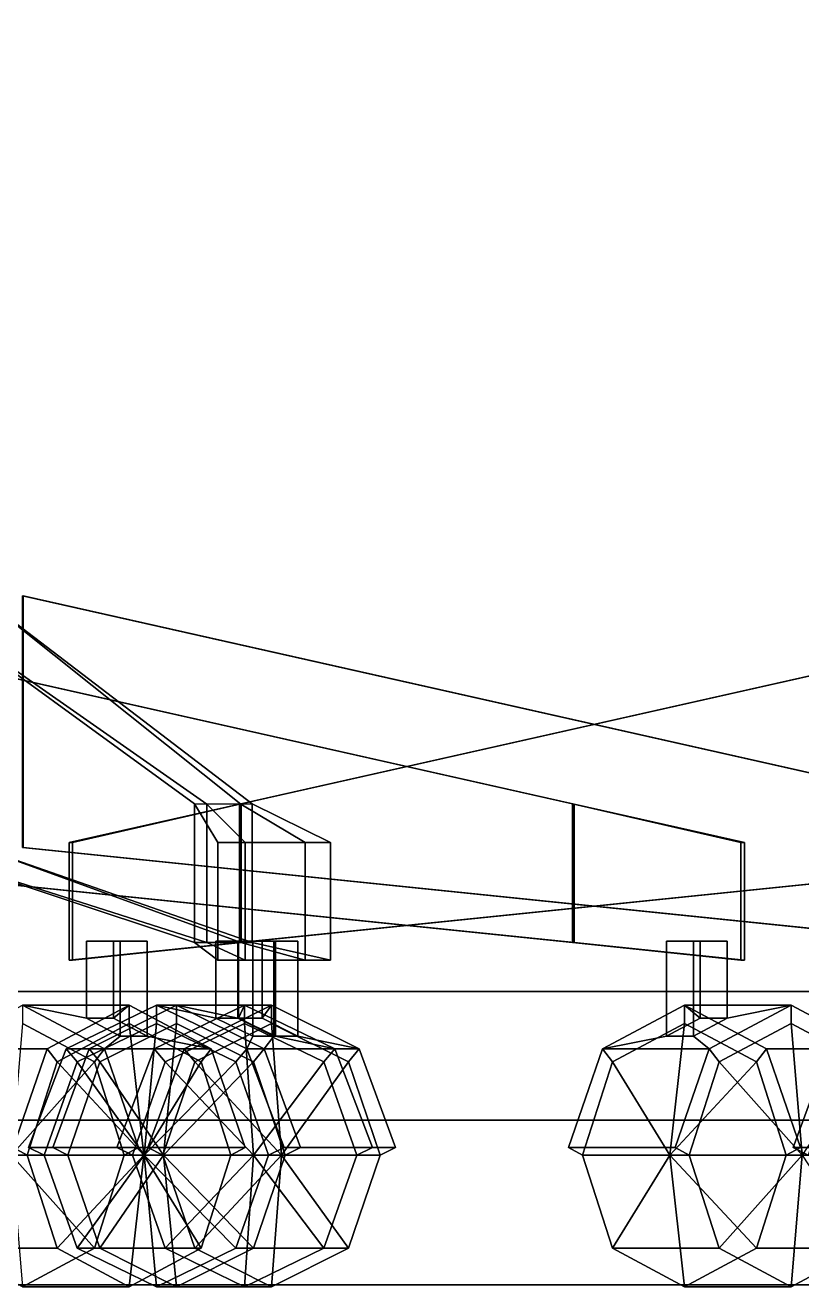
# Model space of a CAD drawing. Extents: x -252 to 252, y 0 to 101.
# Drawn here: x 191.81 to 200.5, y -0.06 to 14.07 of the extents above; entities that cross this region are included whole.
import ezdxf

# ---------------------------------------------------------------- set-up
doc = ezdxf.new("R2010")
doc.units = 0

msp = doc.modelspace()

# ---------------------------------------------------------------- linework, layer by layer
for points in [[(173.486786, -0.033936, 217.815475), (173.486786, 21.105835, 217.815475), (240.904663, 21.105835, 217.815536), (240.904663, -0.033936, 217.815506)], [(173.486786, 19.31665, 200.184692), (173.486786, -0.033936, 200.184692), (240.904663, -0.033936, 200.184692), (240.904663, 19.31665, 200.184692)], [(197.955246, 5.349036, 113.459145), (197.934265, 5.351799, 113.999062), (187.576324, 7.680287, 113.976112), (187.583084, 7.680287, 113.143105)], [(197.934265, 5.351799, 113.999062), (197.934265, 3.799343, 113.999062), (187.576324, 4.864105, 113.976112), (187.576324, 7.680287, 113.976112)], [(197.955246, 3.798079, 113.459145), (197.955246, 5.349036, 113.459145), (187.583084, 7.680287, 113.143105), (187.583084, 4.864105, 113.143105)], [(194.220459, 5.349036, -152.632629), (193.700867, 5.351799, -152.48465), (190.499435, 7.680287, -162.336594), (191.293411, 7.680287, -162.587967)], [(193.700867, 5.351799, -152.48465), (193.700867, 3.799343, -152.48465), (190.499435, 4.864105, -162.336594), (190.499435, 7.680287, -162.336594)], [(193.838745, 3.798079, -174.851654), (193.838745, 5.349036, -174.851654), (190.50116, 7.680287, -165.026169), (190.50116, 4.864105, -165.026169)], [(193.838745, 5.349036, -174.851654), (194.348862, 5.351799, -174.673492), (191.293152, 7.680287, -164.769211), (190.50116, 7.680287, -165.026169)], [(194.348862, 5.351799, -174.673492), (194.348862, 3.799343, -174.673492), (191.293152, 4.864105, -164.769211), (191.293152, 7.680287, -164.769211)], [(194.220459, 3.798079, -152.632629), (194.220459, 5.349036, -152.632629), (191.293411, 7.680287, -162.587967), (191.293411, 4.864105, -162.587967)], [(202.154999, 5.349036, -163.778992), (202.134018, 5.351799, -163.239075), (191.776093, 7.680287, -163.262024), (191.782852, 7.680287, -164.095032)], [(202.134018, 5.351799, -163.239075), (202.134018, 3.799343, -163.239075), (191.776093, 4.864105, -163.262024), (191.776093, 7.680287, -163.262024)], [(202.154999, 3.798079, -163.778992), (202.154999, 5.349036, -163.778992), (191.782852, 7.680287, -164.095032), (191.782852, 4.864105, -164.095032)], [(194.204819, 3.798079, -47.966583), (194.204819, 5.349036, -47.966583), (204.576965, 7.680287, -47.650543), (204.576965, 4.864105, -47.650543)], [(194.204819, 5.349036, -47.966583), (194.2258, 5.351799, -48.5065), (204.583725, 7.680287, -48.483551), (204.576965, 7.680287, -47.650543)], [(194.2258, 5.351799, -48.5065), (194.2258, 3.799343, -48.5065), (204.583725, 4.864105, -48.483551), (204.583725, 7.680287, -48.483551)], [(192.299316, 4.917948, -47.832047), (192.336975, 4.917948, -48.846451), (194.2258, 5.351799, -48.5065), (194.204819, 5.349036, -47.966583)], [(192.299316, 3.600953, -47.832047), (192.299316, 4.917948, -47.832047), (194.204819, 5.349036, -47.966583), (194.204819, 3.798079, -47.966583)], [(192.336975, 4.917948, -48.846451), (192.336868, 3.600953, -48.846573), (194.2258, 3.799343, -48.5065), (194.2258, 5.351799, -48.5065)], [(194.941559, 4.917948, -150.863617), (193.965256, 4.917948, -150.583679), (193.700867, 5.351799, -152.48465), (194.220459, 5.349036, -152.632629)], [(193.965256, 4.917948, -150.583679), (193.965256, 3.600953, -150.583679), (193.700867, 3.799343, -152.48465), (193.700867, 5.351799, -152.48465)], [(194.267807, 4.917948, -176.713669), (195.227219, 4.917948, -176.380295), (194.348862, 5.351799, -174.673492), (193.838745, 5.349036, -174.851654)], [(194.267807, 3.600953, -176.713715), (194.267807, 4.917948, -176.713669), (193.838745, 5.349036, -174.851654), (193.838745, 3.798079, -174.851654)], [(194.941559, 3.600953, -150.863556), (194.941559, 4.917948, -150.863617), (194.220459, 5.349036, -152.632629), (194.220459, 3.798079, -152.632629)], [(195.227219, 4.917948, -176.380295), (195.227219, 3.600953, -176.380295), (194.348862, 3.799343, -174.673492), (194.348862, 5.351799, -174.673492)], [(199.860733, 4.917948, 113.324608), (199.823074, 4.917948, 114.339012), (197.934265, 5.351799, 113.999062), (197.955246, 5.349036, 113.459145)], [(199.823074, 4.917948, 114.339012), (199.823196, 3.600953, 114.339134), (197.934265, 3.799343, 113.999062), (197.934265, 5.351799, 113.999062)], [(199.860733, 3.600953, 113.324608), (199.860733, 4.917948, 113.324608), (197.955246, 5.349036, 113.459145), (197.955246, 3.798079, 113.459145)], [(197.934265, 3.799343, 113.999062), (197.955246, 3.798079, 113.459145), (187.583084, 4.864105, 113.143105), (187.576324, 4.864105, 113.976112)], [(193.700867, 3.799343, -152.48465), (194.220459, 3.798079, -152.632629), (191.293411, 4.864105, -162.587967), (190.499435, 4.864105, -162.336594)], [(194.348862, 3.799343, -174.673492), (193.838745, 3.798079, -174.851654), (190.50116, 4.864105, -165.026169), (191.293152, 4.864105, -164.769211)], [(202.134018, 3.799343, -163.239075), (202.154999, 3.798079, -163.778992), (191.782852, 4.864105, -164.095032), (191.776093, 4.864105, -163.262024)], [(192.336975, 4.917948, -48.846451), (192.299316, 4.917948, -47.832047), (192.299316, 3.600953, -47.832047), (192.336868, 3.600953, -48.846573)], [(193.965256, 4.917948, -150.583679), (194.941559, 4.917948, -150.863617), (194.941559, 3.600953, -150.863556), (193.965256, 3.600953, -150.583679)], [(194.2258, 3.799343, -48.5065), (194.204819, 3.798079, -47.966583), (204.576965, 4.864105, -47.650543), (204.583725, 4.864105, -48.483551)], [(195.227219, 4.917948, -176.380295), (194.267807, 4.917948, -176.713669), (194.267807, 3.600953, -176.713715), (195.227219, 3.600953, -176.380295)], [(199.823074, 4.917948, 114.339012), (199.860733, 4.917948, 113.324608), (199.860733, 3.600953, 113.324608), (199.823196, 3.600953, 114.339134)], [(192.336868, 3.600953, -48.846573), (192.299316, 3.600953, -47.832047), (194.204819, 3.798079, -47.966583), (194.2258, 3.799343, -48.5065)], [(192.491211, 3.813205, -48.349518), (192.795364, 3.813205, -47.977936), (192.795364, 2.953108, -47.977936), (192.491211, 2.953108, -48.349518)], [(192.868195, 3.813205, -48.65863), (192.491211, 3.813205, -48.349518), (192.491211, 2.953108, -48.349518), (192.868195, 2.751266, -48.65863)], [(192.795364, 3.813205, -47.977936), (193.172592, 3.813205, -48.286789), (193.172592, 2.751266, -48.286789), (192.795364, 2.953108, -47.977936)], [(193.172592, 3.813205, -48.286789), (192.868195, 3.813205, -48.65863), (192.868195, 2.751266, -48.65863), (193.172592, 2.751266, -48.286789)], [(193.965256, 3.600953, -150.583679), (194.941559, 3.600953, -150.863556), (194.220459, 3.798079, -152.632629), (193.700867, 3.799343, -152.48465)], [(195.227219, 3.600953, -176.380295), (194.267807, 3.600953, -176.713715), (193.838745, 3.798079, -174.851654), (194.348862, 3.799343, -174.673492)], [(194.193253, 3.813205, -151.551331), (193.942047, 3.813205, -151.141876), (193.942047, 2.953108, -151.141876), (194.193253, 2.953108, -151.551331)], [(193.942047, 3.813205, -151.141876), (194.357086, 3.813205, -150.887039), (194.357086, 2.751266, -150.887039), (193.942047, 2.953108, -151.141876)], [(194.458221, 3.813205, -176.430023), (194.187149, 3.813205, -176.033615), (194.187149, 2.953108, -176.033615), (194.458221, 2.953108, -176.430023)], [(194.187149, 3.813205, -176.033615), (194.589355, 3.813205, -175.758331), (194.589355, 2.751266, -175.758331), (194.187149, 2.953108, -176.033615)], [(194.608536, 3.813205, -151.296188), (194.193253, 3.813205, -151.551331), (194.193253, 2.953108, -151.551331), (194.608536, 2.751266, -151.296188)], [(194.357086, 3.813205, -150.887039), (194.608536, 3.813205, -151.296188), (194.608536, 2.751266, -151.296188), (194.357086, 2.751266, -150.887039)], [(194.860535, 3.813205, -176.155106), (194.458221, 3.813205, -176.430023), (194.458221, 2.953108, -176.430023), (194.860535, 2.751266, -176.155106)], [(194.589355, 3.813205, -175.758331), (194.860535, 3.813205, -176.155106), (194.860535, 2.751266, -176.155106), (194.589355, 2.751266, -175.758331)], [(199.823196, 3.600953, 114.339134), (199.860733, 3.600953, 113.324608), (197.955246, 3.798079, 113.459145), (197.934265, 3.799343, 113.999062)], [(199.364685, 3.813205, 113.470497), (198.987473, 3.813205, 113.77935), (198.987473, 2.751266, 113.77935), (199.364685, 2.953108, 113.470497)], [(198.987473, 3.813205, 113.77935), (199.29187, 3.813205, 114.151192), (199.29187, 2.751266, 114.151192), (198.987473, 2.751266, 113.77935)], [(199.29187, 3.813205, 114.151192), (199.668854, 3.813205, 113.842079), (199.668854, 2.953108, 113.842079), (199.29187, 2.751266, 114.151192)], [(199.668854, 3.813205, 113.842079), (199.364685, 3.813205, 113.470497), (199.364685, 2.953108, 113.470497), (199.668854, 2.953108, 113.842079)], [(247.379807, 3.248811, 70.187317), (139.017731, 3.248811, 70.187317), (139.017731, 1.80844, 70.187317), (247.379807, 1.80844, 70.187317)], [(139.017731, 3.248811, 71.958435), (247.379807, 3.248811, 71.958435), (247.379807, 1.80844, 71.958435), (139.017731, 1.80844, 71.958435)], [(247.379807, 3.248811, 71.958435), (139.017731, 3.248811, 71.958435), (139.017731, 3.248811, 70.187317), (247.379807, 3.248811, 70.187317)], [(139.017853, 3.248811, -6.162376), (247.379929, 3.248811, -6.162376), (247.379929, 1.80844, -6.162376), (139.017853, 1.80844, -6.162376)], [(247.379929, 3.248811, -7.933495), (139.017853, 3.248811, -7.933495), (139.017853, 1.80844, -7.933495), (247.379929, 1.80844, -7.933495)], [(139.017853, 3.248811, -7.933495), (247.379929, 3.248811, -7.933495), (247.379929, 3.248811, -6.162376), (139.017853, 3.248811, -6.162376)], [(142.145889, 1.80844, -216.913956), (142.145889, 3.248811, -216.913925), (249.927277, 3.248811, -216.913895), (249.927277, 1.80844, -216.913956)], [(142.145889, 3.248811, -216.913925), (142.145889, 3.248811, -218.685074), (249.927292, 3.248811, -218.685074), (249.927277, 3.248811, -216.913895)], [(249.927292, 1.80844, -218.685074), (249.927292, 3.248811, -218.685074), (142.145889, 3.248811, -218.685074), (142.145889, 1.80844, -218.685074)], [(190.855682, 2.606178, -47.919067), (191.774628, 3.098197, -48.671646), (192.969971, 3.098197, -47.212067), (192.05127, 2.606178, -46.459503)], [(192.693588, 2.606177, -49.424454), (191.774628, 3.098197, -48.671646), (191.774628, 2.893023, -48.671646), (192.581528, 2.461097, -49.33255)], [(192.491211, 2.953108, -48.349518), (192.795364, 2.953108, -47.977936), (192.969971, 3.098197, -47.212067), (191.774628, 3.098197, -48.671646)], [(192.868195, 2.751266, -48.65863), (192.491211, 2.953108, -48.349518), (191.774628, 3.098197, -48.671646), (192.693588, 2.606177, -49.424454)], [(192.05127, 2.606178, -46.459503), (192.969971, 3.098197, -47.212067), (192.969971, 2.893023, -47.212067), (192.163345, 2.461097, -46.551453)], [(193.250702, 2.606178, -152.955231), (194.262924, 3.098197, -152.333679), (193.27562, 3.098197, -150.726395), (192.263397, 2.606178, -151.347946)], [(192.263397, 2.606178, -151.347946), (193.27562, 3.098197, -150.726395), (193.27562, 2.893023, -150.726395), (192.386917, 2.461097, -151.271667)], [(193.585648, 2.606178, -177.878586), (194.565887, 3.098197, -177.207977), (193.5009, 3.098197, -175.650955), (192.520416, 2.606178, -176.32132)], [(192.520416, 2.606178, -176.32132), (193.5009, 3.098197, -175.650955), (193.5009, 2.893023, -175.650955), (192.640259, 2.461097, -176.239594)], [(192.795364, 2.953108, -47.977936), (193.172592, 2.751266, -48.286789), (193.889145, 2.606177, -47.964859), (192.969971, 3.098197, -47.212067)], [(192.969971, 3.098197, -47.212067), (193.889145, 2.606177, -47.964859), (193.776825, 2.461097, -47.872971), (192.969971, 2.893023, -47.212067)], [(194.262924, 3.098197, -152.333679), (193.250702, 2.606178, -152.955231), (193.374481, 2.461097, -152.87944), (194.262924, 2.893023, -152.333679)], [(193.27562, 3.098197, -150.726395), (194.287827, 2.606177, -150.104309), (194.16394, 2.461097, -150.180206), (193.27562, 2.893023, -150.726395)], [(194.193253, 2.953108, -151.551331), (193.942047, 2.953108, -151.141876), (193.27562, 3.098197, -150.726395), (194.262924, 3.098197, -152.333679)], [(193.942047, 2.953108, -151.141876), (194.357086, 2.751266, -150.887039), (194.287827, 2.606177, -150.104309), (193.27562, 3.098197, -150.726395)], [(193.5009, 3.098197, -175.650955), (194.481354, 2.606177, -174.98056), (194.361511, 2.461097, -175.062332), (193.5009, 2.893023, -175.650955)], [(194.458221, 2.953108, -176.430023), (194.187149, 2.953108, -176.033615), (193.5009, 3.098197, -175.650955), (194.565887, 3.098197, -177.207977)], [(194.187149, 2.953108, -176.033615), (194.589355, 2.751266, -175.758331), (194.481354, 2.606177, -174.98056), (193.5009, 3.098197, -175.650955)], [(194.565887, 3.098197, -177.207977), (193.585648, 2.606178, -177.878586), (193.705261, 2.461097, -177.796555), (194.565887, 2.893023, -177.207977)], [(194.608536, 2.751266, -151.296188), (194.193253, 2.953108, -151.551331), (194.262924, 3.098197, -152.333679), (195.275085, 2.606177, -151.712097)], [(195.275085, 2.606177, -151.712097), (194.262924, 3.098197, -152.333679), (194.262924, 2.893023, -152.333679), (195.151566, 2.461097, -151.787872)], [(194.860535, 2.751266, -176.155106), (194.458221, 2.953108, -176.430023), (194.565887, 3.098197, -177.207977), (195.546555, 2.606177, -176.537521)], [(195.546555, 2.606177, -176.537521), (194.565887, 3.098197, -177.207977), (194.565887, 2.893023, -177.207977), (195.426712, 2.461097, -176.619537)], [(199.190079, 3.098197, 112.704628), (198.27092, 2.606177, 113.45742), (198.38324, 2.461097, 113.365532), (199.190079, 2.893023, 112.704628)], [(199.364685, 2.953108, 113.470497), (198.987473, 2.751266, 113.77935), (198.27092, 2.606177, 113.45742), (199.190079, 3.098197, 112.704628)], [(201.304367, 2.606178, 113.411629), (200.385437, 3.098197, 114.164207), (199.190079, 3.098197, 112.704628), (200.108795, 2.606178, 111.952065)], [(200.108795, 2.606178, 111.952065), (199.190079, 3.098197, 112.704628), (199.190079, 2.893023, 112.704628), (199.996704, 2.461097, 112.044014)], [(199.668854, 2.953108, 113.842079), (199.364685, 2.953108, 113.470497), (199.190079, 3.098197, 112.704628), (200.385437, 3.098197, 114.164207)], [(199.29187, 2.751266, 114.151192), (199.668854, 2.953108, 113.842079), (200.385437, 3.098197, 114.164207), (199.466476, 2.606177, 114.917015)], [(199.466476, 2.606177, 114.917015), (200.385437, 3.098197, 114.164207), (200.385437, 2.893023, 114.164207), (199.578537, 2.461097, 114.825111)], [(200.385437, 3.098197, 114.164207), (201.304367, 2.606178, 113.411629), (201.192047, 2.461097, 113.503593), (200.385437, 2.893023, 114.164207)], [(191.651321, 1.418337, -48.822174), (192.581528, 2.461097, -49.33255), (191.774628, 2.893023, -48.671646)], [(193.135483, 1.418337, -47.009933), (192.163345, 2.461097, -46.551453), (192.969971, 2.893023, -47.212067)], [(193.138901, 1.418337, -150.503693), (192.386917, 2.461097, -151.271667), (193.27562, 2.893023, -150.726395)], [(193.353485, 1.418337, -175.43512), (192.640259, 2.461097, -176.239594), (193.5009, 2.893023, -175.650955)], [(193.135483, 1.418337, -47.009933), (192.969971, 2.893023, -47.212067), (193.776825, 2.461097, -47.872971)], [(193.138901, 1.418337, -150.503693), (193.27562, 2.893023, -150.726395), (194.16394, 2.461097, -150.180206)], [(193.353485, 1.418337, -175.43512), (193.5009, 2.893023, -175.650955), (194.361511, 2.461097, -175.062332)], [(194.364746, 1.418337, -152.499588), (194.262924, 2.893023, -152.333679), (193.374481, 2.461097, -152.87944)], [(194.675735, 1.418337, -177.368683), (194.565887, 2.893023, -177.207977), (193.705261, 2.461097, -177.796555)], [(194.364746, 1.418337, -152.499588), (195.151566, 2.461097, -151.787872), (194.262924, 2.893023, -152.333679)], [(194.675735, 1.418337, -177.368683), (195.426712, 2.461097, -176.619537), (194.565887, 2.893023, -177.207977)], [(199.024582, 1.418337, 112.502495), (199.190079, 2.893023, 112.704628), (198.38324, 2.461097, 113.365532)], [(199.024582, 1.418337, 112.502495), (199.996704, 2.461097, 112.044014), (199.190079, 2.893023, 112.704628)], [(200.508728, 1.418337, 114.314735), (199.578537, 2.461097, 114.825111), (200.385437, 2.893023, 114.164207)], [(200.508728, 1.418337, 114.314735), (200.385437, 2.893023, 114.164207), (201.192047, 2.461097, 113.503593)], [(193.172592, 2.751266, -48.286789), (192.868195, 2.751266, -48.65863), (192.693588, 2.606177, -49.424454), (193.889145, 2.606177, -47.964859)], [(194.357086, 2.751266, -150.887039), (194.608536, 2.751266, -151.296188), (195.275085, 2.606177, -151.712097), (194.287827, 2.606177, -150.104309)], [(194.589355, 2.751266, -175.758331), (194.860535, 2.751266, -176.155106), (195.546555, 2.606177, -176.537521), (194.481354, 2.606177, -174.98056)], [(198.987473, 2.751266, 113.77935), (199.29187, 2.751266, 114.151192), (199.466476, 2.606177, 114.917015), (198.27092, 2.606177, 113.45742)], [(190.475159, 1.503324, -47.607346), (190.855682, 2.606178, -47.919067), (192.05127, 2.606178, -46.459503), (191.67038, 1.503324, -46.147873)], [(191.67038, 1.503324, -46.147873), (192.05127, 2.606178, -46.459503), (192.163345, 2.461097, -46.551453), (191.829117, 1.418337, -46.277725)], [(192.831451, 1.503324, -153.212967), (193.250702, 2.606178, -152.955231), (192.263397, 2.606178, -151.347946), (191.844131, 1.503324, -151.605621)], [(191.844131, 1.503324, -151.605621), (192.263397, 2.606178, -151.347946), (192.386917, 2.461097, -151.271667), (192.018982, 1.418337, -151.498093)], [(193.179688, 1.503324, -178.156296), (193.585648, 2.606178, -177.878586), (192.520416, 2.606178, -176.32132), (192.114441, 1.503324, -176.599533)], [(192.114441, 1.503324, -176.599533), (192.520416, 2.606178, -176.32132), (192.640259, 2.461097, -176.239594), (192.283936, 1.418337, -176.483688)], [(193.074463, 1.503323, -49.73613), (192.693588, 2.606177, -49.424454), (192.581528, 2.461097, -49.33255), (192.915604, 1.418337, -49.606339)], [(192.693588, 2.606177, -49.424454), (193.074463, 1.503323, -49.73613), (194.269806, 1.503323, -48.276489), (193.889145, 2.606177, -47.964859)], [(193.250702, 2.606178, -152.955231), (192.831451, 1.503324, -153.212967), (193.006485, 1.418337, -153.105881), (193.374481, 2.461097, -152.87944)], [(193.585648, 2.606178, -177.878586), (193.179688, 1.503324, -178.156296), (193.348755, 1.418337, -178.040848), (193.705261, 2.461097, -177.796555)], [(193.889145, 2.606177, -47.964859), (194.269806, 1.503323, -48.276489), (194.110809, 1.418337, -48.146393), (193.776825, 2.461097, -47.872971)], [(194.287827, 2.606177, -150.104309), (194.706985, 1.503323, -149.847229), (194.532135, 1.418337, -149.954269), (194.16394, 2.461097, -150.180206)], [(195.275085, 2.606177, -151.712097), (195.69429, 1.503323, -151.454529), (194.706985, 1.503323, -149.847229), (194.287827, 2.606177, -150.104309)], [(194.481354, 2.606177, -174.98056), (194.887589, 1.503323, -174.702835), (194.717972, 1.418337, -174.818054), (194.361511, 2.461097, -175.062332)], [(195.546555, 2.606177, -176.537521), (195.952576, 1.503323, -176.259842), (194.887589, 1.503323, -174.702835), (194.481354, 2.606177, -174.98056)], [(195.69429, 1.503323, -151.454529), (195.275085, 2.606177, -151.712097), (195.151566, 2.461097, -151.787872), (195.519455, 1.418337, -151.562042)], [(195.952576, 1.503323, -176.259842), (195.546555, 2.606177, -176.537521), (195.426712, 2.461097, -176.619537), (195.78334, 1.418337, -176.375916)], [(199.466476, 2.606177, 114.917015), (199.085602, 1.503323, 115.228691), (197.890259, 1.503323, 113.769051), (198.27092, 2.606177, 113.45742)], [(198.27092, 2.606177, 113.45742), (197.890259, 1.503323, 113.769051), (198.04924, 1.418337, 113.638954), (198.38324, 2.461097, 113.365532)], [(199.085602, 1.503323, 115.228691), (199.466476, 2.606177, 114.917015), (199.578537, 2.461097, 114.825111), (199.244461, 1.418337, 115.0989)], [(200.489685, 1.503324, 111.640434), (200.108795, 2.606178, 111.952065), (199.996704, 2.461097, 112.044014), (200.330933, 1.418337, 111.770287)], [(201.684891, 1.503324, 113.099907), (201.304367, 2.606178, 113.411629), (200.108795, 2.606178, 111.952065), (200.489685, 1.503324, 111.640434)], [(200.813263, 2.606177, -35.208054), (200.407242, 1.503323, -35.485733), (201.472229, 1.503323, -37.042747), (201.878464, 2.606177, -36.765022)], [(200.407242, 1.503323, -35.485733), (200.813263, 2.606177, -35.208054), (200.933105, 2.461097, -35.126038), (200.576477, 1.418337, -35.369659)], [(191.651321, 1.418337, -48.822174), (192.915604, 1.418337, -49.606339), (192.581528, 2.461097, -49.33255)], [(193.135483, 1.418337, -47.009933), (191.829117, 1.418337, -46.277725), (192.163345, 2.461097, -46.551453)], [(193.138901, 1.418337, -150.503693), (192.018982, 1.418337, -151.498093), (192.386917, 2.461097, -151.271667)], [(193.353485, 1.418337, -175.43512), (192.283936, 1.418337, -176.483688), (192.640259, 2.461097, -176.239594)], [(194.364746, 1.418337, -152.499588), (193.374481, 2.461097, -152.87944), (193.006485, 1.418337, -153.105881)], [(193.135483, 1.418337, -47.009933), (193.776825, 2.461097, -47.872971), (194.110809, 1.418337, -48.146393)], [(193.138901, 1.418337, -150.503693), (194.16394, 2.461097, -150.180206), (194.532135, 1.418337, -149.954269)], [(194.675735, 1.418337, -177.368683), (193.705261, 2.461097, -177.796555), (193.348755, 1.418337, -178.040848)], [(193.353485, 1.418337, -175.43512), (194.361511, 2.461097, -175.062332), (194.717972, 1.418337, -174.818054)], [(194.364746, 1.418337, -152.499588), (195.519455, 1.418337, -151.562042), (195.151566, 2.461097, -151.787872)], [(194.675735, 1.418337, -177.368683), (195.78334, 1.418337, -176.375916), (195.426712, 2.461097, -176.619537)], [(199.024582, 1.418337, 112.502495), (198.38324, 2.461097, 113.365532), (198.04924, 1.418337, 113.638954)], [(199.024582, 1.418337, 112.502495), (200.330933, 1.418337, 111.770287), (199.996704, 2.461097, 112.044014)], [(200.508728, 1.418337, 114.314735), (199.244461, 1.418337, 115.0989), (199.578537, 2.461097, 114.825111)], [(247.379807, 1.80844, 70.187317), (139.017731, 1.80844, 70.187317), (139.017731, 1.80844, 71.958435), (247.379807, 1.80844, 71.958435)], [(139.017853, 1.80844, -6.162376), (247.379929, 1.80844, -6.162376), (247.379929, 1.80844, -7.933495), (139.017853, 1.80844, -7.933495)], [(142.145889, 1.80844, -218.685074), (142.145889, 1.80844, -216.913956), (249.927277, 1.80844, -216.913956), (249.927292, 1.80844, -218.685074)], [(190.475159, 1.503324, -47.607346), (191.67038, 1.503324, -46.147873), (191.829117, 1.418337, -46.277725), (190.633575, 1.418337, -47.737305)], [(190.968018, 0.375578, -48.011032), (190.633575, 1.418337, -47.737305), (191.829117, 1.418337, -46.277725), (192.163345, 0.375578, -46.551453)], [(191.651321, 1.418337, -48.822174), (192.581528, 0.375578, -49.33255), (192.915604, 1.418337, -49.606339)], [(191.651321, 1.418337, -48.822174), (191.774628, -0.056348, -48.671646), (192.581528, 0.375578, -49.33255)], [(193.135483, 1.418337, -47.009933), (192.163345, 0.375578, -46.551453), (191.829117, 1.418337, -46.277725)], [(192.831451, 1.503324, -153.212967), (191.844131, 1.503324, -151.605621), (192.018982, 1.418337, -151.498093), (193.006485, 1.418337, -153.105881)], [(193.374481, 0.375578, -152.87944), (193.006485, 1.418337, -153.105881), (192.018982, 1.418337, -151.498093), (192.386917, 0.375578, -151.271667)], [(193.138901, 1.418337, -150.503693), (192.386917, 0.375578, -151.271667), (192.018982, 1.418337, -151.498093)], [(193.179688, 1.503324, -178.156296), (192.114441, 1.503324, -176.599533), (192.283936, 1.418337, -176.483688), (193.348755, 1.418337, -178.040848)], [(193.135483, 1.418337, -47.009933), (192.969971, -0.056348, -47.212067), (192.163345, 0.375578, -46.551453)], [(193.705261, 0.375578, -177.796555), (193.348755, 1.418337, -178.040848), (192.283936, 1.418337, -176.483688), (192.640259, 0.375578, -176.239594)], [(193.353485, 1.418337, -175.43512), (192.640259, 0.375578, -176.239594), (192.283936, 1.418337, -176.483688)], [(193.138901, 1.418337, -150.503693), (193.27562, -0.056348, -150.726395), (192.386917, 0.375578, -151.271667)], [(192.915604, 1.418337, -49.606339), (192.581528, 0.375578, -49.33255), (193.776825, 0.375578, -47.872971), (194.110809, 1.418337, -48.146393)], [(193.353485, 1.418337, -175.43512), (193.5009, -0.056348, -175.650955), (192.640259, 0.375578, -176.239594)], [(194.269806, 1.503323, -48.276489), (193.074463, 1.503323, -49.73613), (192.915604, 1.418337, -49.606339), (194.110809, 1.418337, -48.146393)], [(193.135483, 1.418337, -47.009933), (193.776825, 0.375578, -47.872971), (192.969971, -0.056348, -47.212067)], [(194.364746, 1.418337, -152.499588), (193.006485, 1.418337, -153.105881), (193.374481, 0.375578, -152.87944)], [(193.135483, 1.418337, -47.009933), (194.110809, 1.418337, -48.146393), (193.776825, 0.375578, -47.872971)], [(193.138901, 1.418337, -150.503693), (194.532135, 1.418337, -149.954269), (194.16394, 0.375578, -150.180206)], [(193.138901, 1.418337, -150.503693), (194.16394, 0.375578, -150.180206), (193.27562, -0.056348, -150.726395)], [(194.675735, 1.418337, -177.368683), (193.348755, 1.418337, -178.040848), (193.705261, 0.375578, -177.796555)], [(193.353485, 1.418337, -175.43512), (194.717972, 1.418337, -174.818054), (194.361511, 0.375578, -175.062332)], [(193.353485, 1.418337, -175.43512), (194.361511, 0.375578, -175.062332), (193.5009, -0.056348, -175.650955)], [(194.364746, 1.418337, -152.499588), (193.374481, 0.375578, -152.87944), (194.262924, -0.056348, -152.333679)], [(194.675735, 1.418337, -177.368683), (193.705261, 0.375578, -177.796555), (194.565887, -0.056348, -177.207977)], [(195.519455, 1.418337, -151.562042), (195.151566, 0.375578, -151.787872), (194.16394, 0.375578, -150.180206), (194.532135, 1.418337, -149.954269)], [(194.364746, 1.418337, -152.499588), (194.262924, -0.056348, -152.333679), (195.151566, 0.375578, -151.787872)], [(195.78334, 1.418337, -176.375916), (195.426712, 0.375578, -176.619537), (194.361511, 0.375578, -175.062332), (194.717972, 1.418337, -174.818054)], [(194.364746, 1.418337, -152.499588), (195.151566, 0.375578, -151.787872), (195.519455, 1.418337, -151.562042)], [(194.706985, 1.503323, -149.847229), (195.69429, 1.503323, -151.454529), (195.519455, 1.418337, -151.562042), (194.532135, 1.418337, -149.954269)], [(194.675735, 1.418337, -177.368683), (194.565887, -0.056348, -177.207977), (195.426712, 0.375578, -176.619537)], [(194.675735, 1.418337, -177.368683), (195.426712, 0.375578, -176.619537), (195.78334, 1.418337, -176.375916)], [(194.887589, 1.503323, -174.702835), (195.952576, 1.503323, -176.259842), (195.78334, 1.418337, -176.375916), (194.717972, 1.418337, -174.818054)], [(197.890259, 1.503323, 113.769051), (199.085602, 1.503323, 115.228691), (199.244461, 1.418337, 115.0989), (198.04924, 1.418337, 113.638954)], [(199.244461, 1.418337, 115.0989), (199.578537, 0.375578, 114.825111), (198.38324, 0.375578, 113.365532), (198.04924, 1.418337, 113.638954)], [(199.024582, 1.418337, 112.502495), (198.04924, 1.418337, 113.638954), (198.38324, 0.375578, 113.365532)], [(199.024582, 1.418337, 112.502495), (198.38324, 0.375578, 113.365532), (199.190079, -0.056348, 112.704628)], [(199.024582, 1.418337, 112.502495), (199.996704, 0.375578, 112.044014), (200.330933, 1.418337, 111.770287)], [(199.024582, 1.418337, 112.502495), (199.190079, -0.056348, 112.704628), (199.996704, 0.375578, 112.044014)], [(200.508728, 1.418337, 114.314735), (199.578537, 0.375578, 114.825111), (199.244461, 1.418337, 115.0989)], [(200.508728, 1.418337, 114.314735), (200.385437, -0.056348, 114.164207), (199.578537, 0.375578, 114.825111)], [(201.192047, 0.375578, 113.503593), (201.526474, 1.418337, 113.229866), (200.330933, 1.418337, 111.770287), (199.996704, 0.375578, 112.044014)], [(201.684891, 1.503324, 113.099907), (200.489685, 1.503324, 111.640434), (200.330933, 1.418337, 111.770287), (201.526474, 1.418337, 113.229866)], [(200.508728, 1.418337, 114.314735), (201.192047, 0.375578, 113.503593), (200.385437, -0.056348, 114.164207)], [(201.472229, 1.503323, -37.042747), (200.407242, 1.503323, -35.485733), (200.576477, 1.418337, -35.369659), (201.641846, 1.418337, -36.927521)], [(191.774628, -0.056348, -48.671646), (190.968018, 0.375578, -48.011032), (192.163345, 0.375578, -46.551453), (192.969971, -0.056348, -47.212067)], [(192.581528, 0.375578, -49.33255), (191.774628, -0.056348, -48.671646), (192.969971, -0.056348, -47.212067), (193.776825, 0.375578, -47.872971)], [(194.262924, -0.056348, -152.333679), (193.374481, 0.375578, -152.87944), (192.386917, 0.375578, -151.271667), (193.27562, -0.056348, -150.726395)], [(194.565887, -0.056348, -177.207977), (193.705261, 0.375578, -177.796555), (192.640259, 0.375578, -176.239594), (193.5009, -0.056348, -175.650955)], [(195.151566, 0.375578, -151.787872), (194.262924, -0.056348, -152.333679), (193.27562, -0.056348, -150.726395), (194.16394, 0.375578, -150.180206)], [(195.426712, 0.375578, -176.619537), (194.565887, -0.056348, -177.207977), (193.5009, -0.056348, -175.650955), (194.361511, 0.375578, -175.062332)], [(199.578537, 0.375578, 114.825111), (200.385437, -0.056348, 114.164207), (199.190079, -0.056348, 112.704628), (198.38324, 0.375578, 113.365532)], [(200.385437, -0.056348, 114.164207), (201.192047, 0.375578, 113.503593), (199.996704, 0.375578, 112.044014), (199.190079, -0.056348, 112.704628)], [(173.486786, -0.033936, 217.815475), (240.904663, -0.033936, 217.815506), (240.904663, -0.033936, 200.184692), (173.486786, -0.033936, 200.184692)]]:
    msp.add_3dface(points)

doc.saveas('drawing.dxf')
